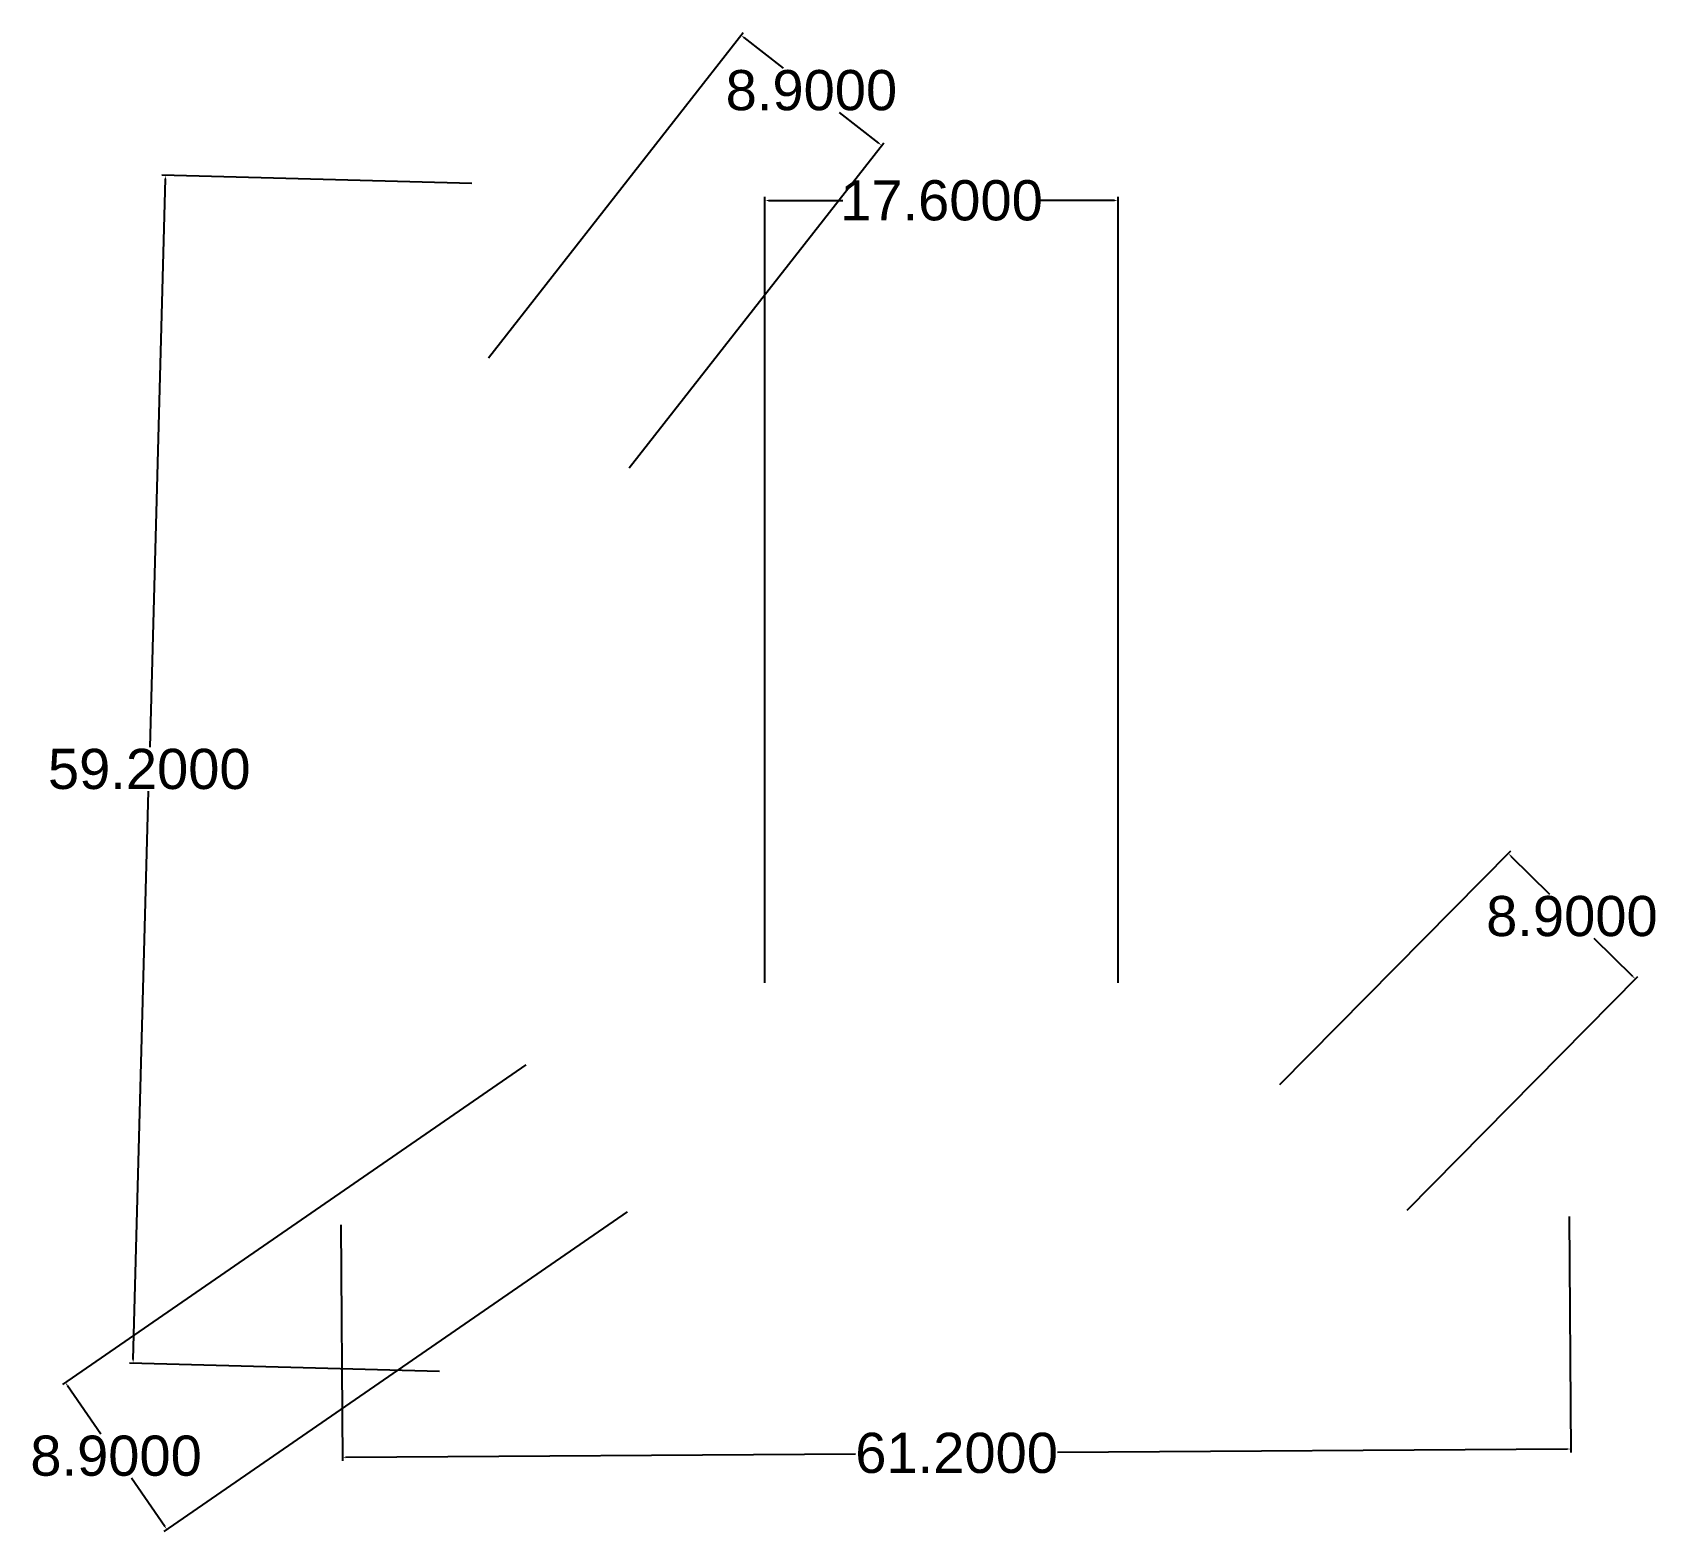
# Model space of a CAD drawing. Header units: inches. Extents: x 59.8 to 140.6, y 29.6 to 104.3.
import ezdxf

# ---------------------------------------------------------------- set-up
doc = ezdxf.new("R2010")
doc.units = ezdxf.units.IN
doc.header["$MEASUREMENT"] = 0
doc.styles.get("Standard").update_dxf_attribs({"font": 'Arial.ttf'})
doc.dimstyles.get("Standard").update_dxf_attribs({"dimtxt": 2, "dimasz": 0.18, "dimexe": 0.18, "dimexo": 0.0625, "dimgap": 0.09, "dimtad": 0, "dimtih": 1, "dimtoh": 1, "dimdec": 4, "dimzin": 0, "dimdsep": 46, "dimtxsty": 'Standard', "dimcen": 0.09, "dimclrd": 1, "dimclre": 2, "dimadec": 0, "dimazin": 0, "dimtfac": 1, "dimtdec": 4, "dimtofl": 0, "dimtmove": 0, "dimatfit": 3, "dimfxl": 1, "dimtolj": 1, "dimtzin": 0, "dimarcsym": 0})

# ---------------------------------------------------------------- blocks, each defined once
blk = doc.blocks.new('*D3')
at = {"color": 2, "lineweight": -2, "transparency": 16777216}
for p, q in [((136.319, 45.324), (136.398, 33.564)), ((75.12, 44.914), (75.199, 33.153))]:
    blk.add_line(p, q, dxfattribs=at)
at = {"color": 1, "lineweight": -2, "transparency": 16777216}
for p, q in [((75.378, 33.335), (100.768, 33.505)), ((136.216, 33.743), (110.826, 33.572))]:
    blk.add_line(p, q, dxfattribs=at)
at = {"color": 1, "transparency": 16777216}
for points in [[(75.378, 33.365), (75.378, 33.305), (75.198, 33.333)], [(136.216, 33.773), (136.217, 33.713), (136.396, 33.744)]]:
    blk.add_solid(points, dxfattribs=at)
at = {"layer": 'Defpoints', "color": 0, "transparency": 16777216}
for p in [(136.318, 45.387), (75.12, 44.976), (75.198, 33.333)]:
    blk.add_point(p, dxfattribs=at)
at = {"color": 0, "transparency": 16777216, "insert": (105.797, 33.539), "char_height": 2, "attachment_point": 5}
blk.add_mtext('\\A1;61.2000', dxfattribs=at)
blk = doc.blocks.new('*D4')
at = {"color": 2, "lineweight": -2, "transparency": 16777216}
for p, q in [((81.642, 96.784), (66.203, 97.204)), ((80.031, 37.606), (64.592, 38.026))]:
    blk.add_line(p, q, dxfattribs=at)
at = {"color": 1, "lineweight": -2, "transparency": 16777216}
for p, q in [((66.378, 97.02), (65.608, 68.714)), ((64.777, 38.201), (65.548, 66.507))]:
    blk.add_line(p, q, dxfattribs=at)
at = {"color": 1, "transparency": 16777216}
for points in [[(66.348, 97.02), (66.408, 97.019), (66.383, 97.2)], [(64.747, 38.202), (64.807, 38.201), (64.772, 38.021)]]:
    blk.add_solid(points, dxfattribs=at)
at = {"layer": 'Defpoints', "color": 0, "transparency": 16777216}
for p in [(81.704, 96.782), (64.772, 38.021), (80.093, 37.604)]:
    blk.add_point(p, dxfattribs=at)
at = {"color": 0, "transparency": 16777216, "insert": (65.578, 67.61), "char_height": 2, "attachment_point": 5}
blk.add_mtext('\\A1;59.2000', dxfattribs=at)
blk = doc.blocks.new('*D5')
at = {"color": 2, "lineweight": -2, "transparency": 16777216}
for p, q in [((96.243, 56.96), (96.243, 96.117)), ((113.843, 56.96), (113.843, 96.117))]:
    blk.add_line(p, q, dxfattribs=at)
at = {"color": 1, "lineweight": -2, "transparency": 16777216}
for p, q in [((96.423, 95.937), (100.123, 95.937)), ((113.663, 95.937), (109.962, 95.937))]:
    blk.add_line(p, q, dxfattribs=at)
at = {"color": 1, "transparency": 16777216}
for points in [[(96.423, 95.967), (96.423, 95.907), (96.243, 95.937)], [(113.663, 95.967), (113.663, 95.907), (113.843, 95.937)]]:
    blk.add_solid(points, dxfattribs=at)
at = {"layer": 'Defpoints', "color": 0, "transparency": 16777216}
for p in [(96.243, 95.937), (96.243, 56.897), (113.843, 56.897)]:
    blk.add_point(p, dxfattribs=at)
at = {"color": 0, "transparency": 16777216, "insert": (105.043, 95.937), "char_height": 2, "attachment_point": 5}
blk.add_mtext('\\A1;17.6000', dxfattribs=at)
blk = doc.blocks.new('*D6')
at = {"color": 2, "lineweight": -2, "transparency": 16777216}
for p, q in [((82.473, 88.108), (95.172, 104.31)), ((89.478, 82.618), (102.177, 98.82))]:
    blk.add_line(p, q, dxfattribs=at)
at = {"color": 1, "lineweight": -2, "transparency": 16777216}
for p, q in [((95.202, 104.058), (97.155, 102.527)), ((101.924, 98.79), (99.971, 100.32))]:
    blk.add_line(p, q, dxfattribs=at)
at = {"color": 1, "transparency": 16777216}
for points in [[(95.221, 104.081), (95.184, 104.034), (95.061, 104.169)], [(101.942, 98.813), (101.905, 98.766), (102.065, 98.679)]]:
    blk.add_solid(points, dxfattribs=at)
at = {"layer": 'Defpoints', "color": 0, "transparency": 16777216}
for p in [(95.061, 104.169), (82.434, 88.059), (89.439, 82.569)]:
    blk.add_point(p, dxfattribs=at)
at = {"color": 0, "transparency": 16777216, "insert": (98.563, 101.424), "char_height": 2, "attachment_point": 5}
blk.add_mtext('\\A1;8.9000', dxfattribs=at)
blk = doc.blocks.new('*D7')
at = {"color": 2, "lineweight": -2, "transparency": 16777216}
for p, q in [((121.904, 51.896), (133.412, 63.537)), ((128.234, 45.639), (139.741, 57.28))]:
    blk.add_line(p, q, dxfattribs=at)
at = {"color": 1, "lineweight": -2, "transparency": 16777216}
for p, q in [((133.413, 63.283), (135.333, 61.384)), ((139.487, 57.279), (137.566, 59.177))]:
    blk.add_line(p, q, dxfattribs=at)
at = {"color": 1, "transparency": 16777216}
for points in [[(133.434, 63.304), (133.392, 63.261), (133.285, 63.409)], [(139.508, 57.3), (139.466, 57.258), (139.615, 57.152)]]:
    blk.add_solid(points, dxfattribs=at)
at = {"layer": 'Defpoints', "color": 0, "transparency": 16777216}
for p in [(133.285, 63.409), (121.86, 51.851), (128.19, 45.594)]:
    blk.add_point(p, dxfattribs=at)
at = {"color": 0, "transparency": 16777216, "insert": (136.45, 60.281), "char_height": 2, "attachment_point": 5}
blk.add_mtext('\\A1;8.9000', dxfattribs=at)
blk = doc.blocks.new('*D8')
at = {"color": 2, "lineweight": -2, "transparency": 16777216}
for p, q in [((84.334, 52.885), (61.249, 36.959)), ((89.388, 45.559), (66.303, 29.633))]:
    blk.add_line(p, q, dxfattribs=at)
at = {"color": 1, "lineweight": -2, "transparency": 16777216}
for p, q in [((61.5, 36.913), (63.163, 34.502)), ((66.349, 29.884), (64.686, 32.295))]:
    blk.add_line(p, q, dxfattribs=at)
at = {"color": 1, "transparency": 16777216}
for points in [[(61.524, 36.93), (61.475, 36.896), (61.397, 37.061)], [(66.374, 29.901), (66.324, 29.867), (66.451, 29.736)]]:
    blk.add_solid(points, dxfattribs=at)
at = {"layer": 'Defpoints', "color": 0, "transparency": 16777216}
for p in [(84.385, 52.92), (89.439, 45.594), (61.397, 37.061)]:
    blk.add_point(p, dxfattribs=at)
at = {"color": 0, "transparency": 16777216, "insert": (63.924, 33.399), "char_height": 2, "attachment_point": 5}
blk.add_mtext('\\A1;8.9000', dxfattribs=at)

msp = doc.modelspace()

# ---------------------------------------------------------------- dimensions: what is measured, and where the dimension line sits
for p1, p2, distance, picture, middle in [((89.43938, 82.56884), (82.43449, 88.05898), -20.46804, '*D6', (98.56305, 101.42359)), ((81.704, 96.78246), (80.09301, 37.60438), -15.32662, '*D4', (65.57756, 67.6105)), ((128.18996, 45.59448), (121.86035, 51.85117), -16.25157, '*D7', (136.44999, 60.2808)), ((89.43938, 45.59448), (84.38547, 52.92033), 27.92768, '*D8', (63.92434, 33.39854)), ((136.31824, 45.38674), (75.11962, 44.97619), 11.64312, '*D3', (105.79703, 33.53861))]:
    dim = msp.add_aligned_dim(p1=p1, p2=p2, distance=distance, dimstyle='Standard')
    dim.commit()
    dim.dimension.update_dxf_attribs({"geometry": picture, "text_midpoint": middle})
dim = msp.add_linear_dim(base=(96.24257, 95.93682), p1=(113.84257, 56.89747), p2=(96.24257, 56.89747), dimstyle='Standard')
dim.commit()
dim.dimension.update_dxf_attribs({"geometry": '*D5', "text_midpoint": (105.04257, 95.93682)})

doc.saveas('drawing.dxf')
